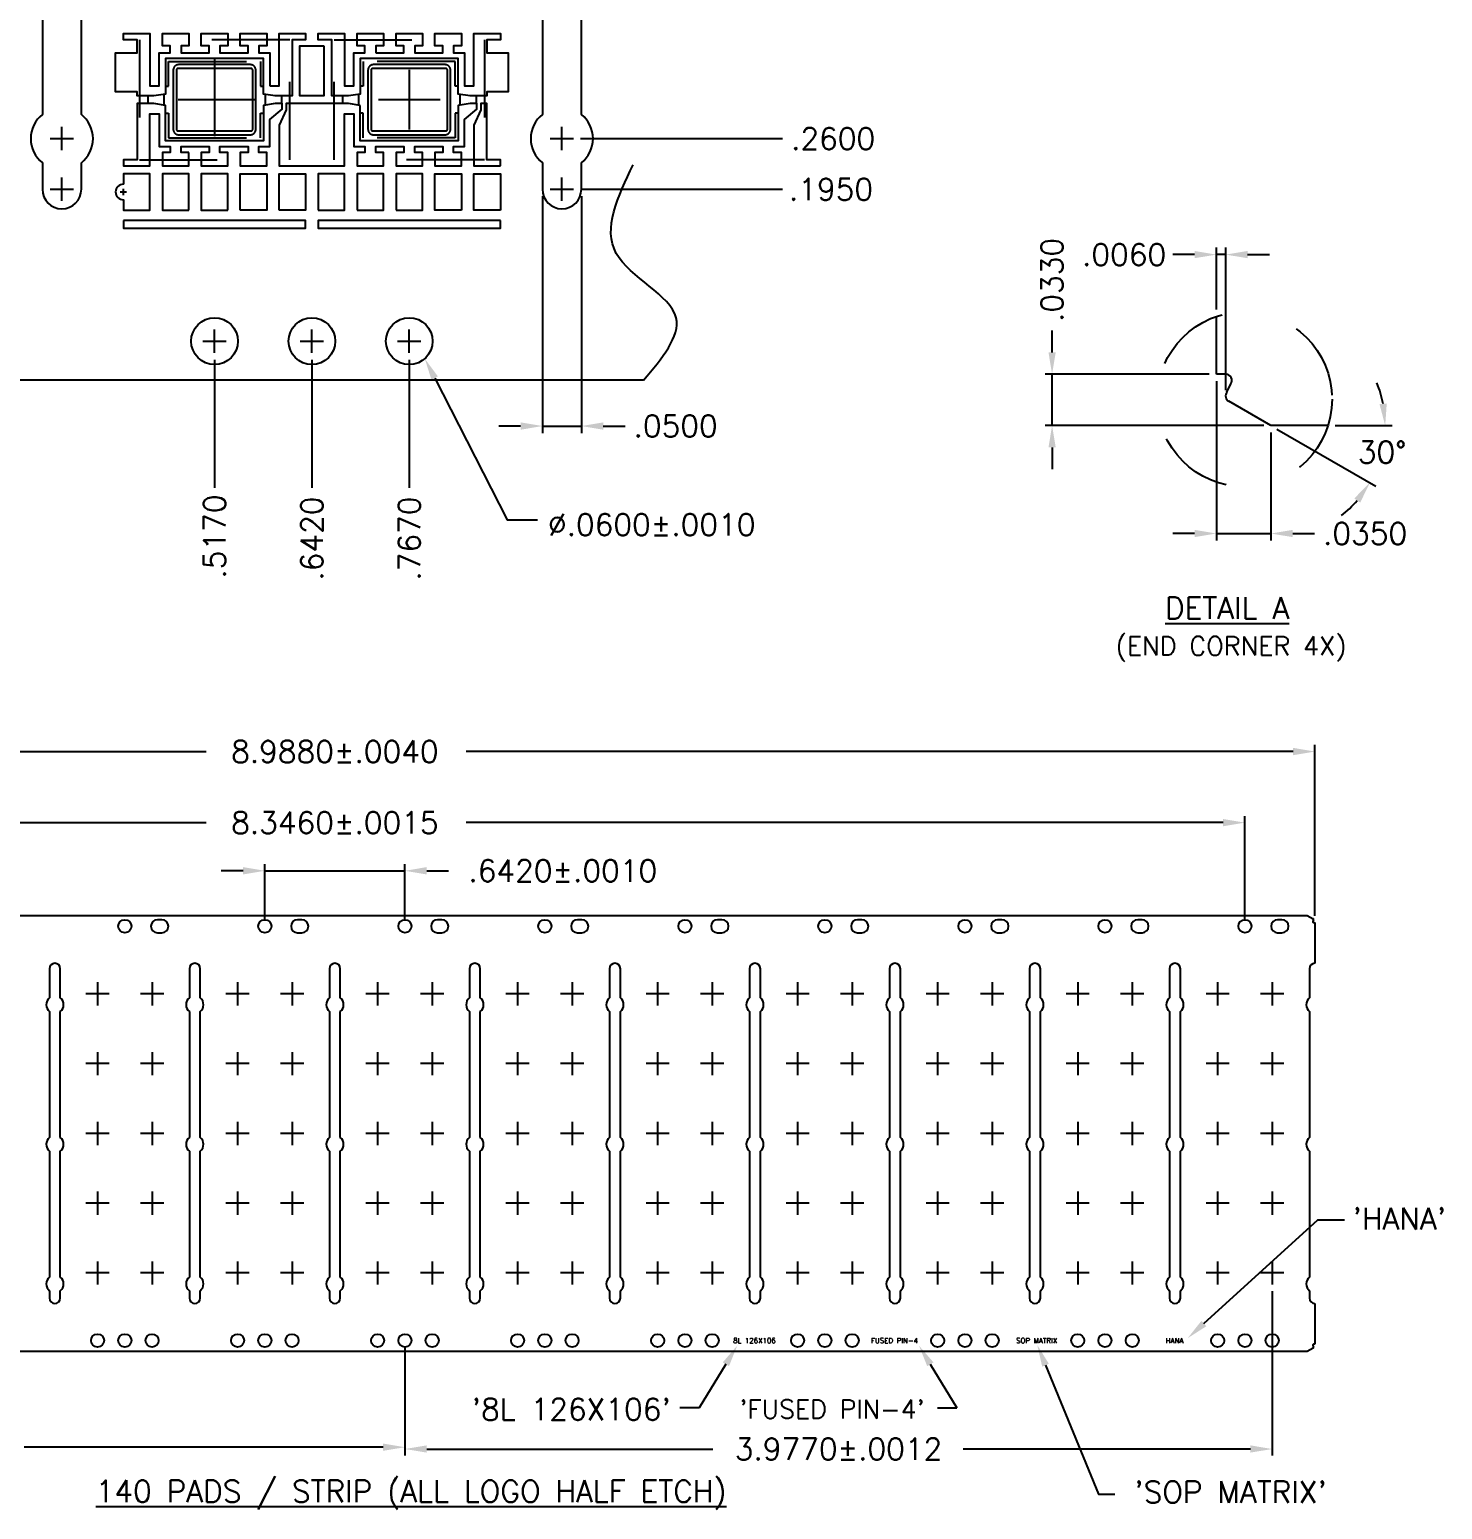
# Model space of a CAD drawing. Extents: x -157.88 to -154.88, y 84.23 to 87.97.
# Drawn here: x -156.696 to -154.882, y 84.234 to 86.134 of the extents above; entities that cross this region are included whole.
import ezdxf
from ezdxf.enums import TextEntityAlignment as Align

# ---------------------------------------------------------------- set-up
doc = ezdxf.new("R2010")
doc.units = 0
doc.header["$LTSCALE"] = 0.04
doc.header["$MEASUREMENT"] = 0
doc.linetypes.add('CENTER2', pattern=[1.125, 0.75, -0.125, 0.125, -0.125])
doc.linetypes.add('HIDDEN2', pattern=[0.1875, 0.125, -0.0625])
doc.layers.add('1', color=7, linetype='CONTINUOUS')
doc.layers.add('1D', color=4, linetype='CONTINUOUS')
doc.styles.add('ROMANS', font='romans', dxfattribs={"height": 2.5})
doc.styles.add('SIMPLEX', font='SIMPLEX.shx')

msp = doc.modelspace()

# ---------------------------------------------------------------- linework, layer by layer
at = {"layer": '1'}
for p, q in [((-155.1725, 85.6918), (-155.1725, 85.766)), ((-155.1604, 85.6918), (-155.1725, 85.6918)), ((-155.159, 85.6685), (-155.1541, 85.6793)), ((-155.1025, 85.6258), (-155.1566, 85.6571)), ((-155.0291, 85.6258), (-155.1025, 85.6258)), ((-157.5527, 84.997), (-155.0557, 84.997)), ((-156.5263, 84.9914), (-156.5319, 84.9914)), ((-156.3465, 84.9914), (-156.3521, 84.9914)), ((-156.1667, 84.9914), (-156.1723, 84.9914)), ((-155.987, 84.9914), (-155.9926, 84.9914)), ((-155.8072, 84.9914), (-155.8128, 84.9914)), ((-155.6275, 84.9914), (-155.6331, 84.9914)), ((-155.4477, 84.9914), (-155.4533, 84.9914)), ((-155.2679, 84.9914), (-155.2735, 84.9914)), ((-155.0882, 84.9914), (-155.0938, 84.9914)), ((-155.0557, 84.997), (-155.0481, 84.9927)), ((-155.0478, 84.9911), (-155.0485, 84.9895)), ((-155.0476, 84.9878), (-155.0459, 84.9878)), ((-155.0459, 84.9878), (-155.0459, 84.9354)), ((-156.5319, 84.9746), (-156.5263, 84.9746)), ((-156.3521, 84.9746), (-156.3465, 84.9746)), ((-156.1723, 84.9746), (-156.1667, 84.9746)), ((-155.9926, 84.9746), (-155.987, 84.9746)), ((-155.8128, 84.9746), (-155.8072, 84.9746)), ((-155.6331, 84.9746), (-155.6275, 84.9746)), ((-155.4533, 84.9746), (-155.4477, 84.9746)), ((-155.2735, 84.9746), (-155.2679, 84.9746)), ((-155.0938, 84.9746), (-155.0882, 84.9746)), ((-156.6707, 84.9284), (-156.6707, 84.891)), ((-156.6567, 84.9284), (-156.6567, 84.9284)), ((-156.6567, 84.891), (-156.6567, 84.9284)), ((-156.491, 84.9284), (-156.491, 84.891)), ((-156.477, 84.9284), (-156.477, 84.9284)), ((-156.477, 84.891), (-156.477, 84.9284)), ((-156.3112, 84.9284), (-156.3112, 84.891)), ((-156.2972, 84.9284), (-156.2972, 84.9284)), ((-156.2972, 84.891), (-156.2972, 84.9284)), ((-156.1315, 84.9284), (-156.1315, 84.891)), ((-156.1175, 84.9284), (-156.1175, 84.9284)), ((-156.1175, 84.891), (-156.1175, 84.9284)), ((-155.9517, 84.9284), (-155.9517, 84.891)), ((-155.9377, 84.9284), (-155.9377, 84.9284)), ((-155.9377, 84.891), (-155.9377, 84.9284)), ((-155.7719, 84.9284), (-155.7719, 84.891)), ((-155.7579, 84.9284), (-155.7579, 84.9284)), ((-155.7579, 84.891), (-155.7579, 84.9284)), ((-155.5922, 84.9284), (-155.5922, 84.891)), ((-155.5782, 84.9284), (-155.5782, 84.9284)), ((-155.5782, 84.891), (-155.5782, 84.9284)), ((-155.4124, 84.9284), (-155.4124, 84.891)), ((-155.3984, 84.9284), (-155.3984, 84.9284)), ((-155.3984, 84.891), (-155.3984, 84.9284)), ((-155.2327, 84.9284), (-155.2327, 84.891)), ((-155.2187, 84.9284), (-155.2187, 84.9284)), ((-155.2187, 84.891), (-155.2187, 84.9284)), ((-155.0529, 84.9284), (-155.0529, 84.9284)), ((-155.0529, 84.9284), (-155.0529, 84.891)), ((-156.6707, 84.8735), (-156.6707, 84.7118)), ((-156.6567, 84.7118), (-156.6567, 84.8735)), ((-156.491, 84.8735), (-156.491, 84.7118)), ((-156.477, 84.7118), (-156.477, 84.8735)), ((-156.3112, 84.8735), (-156.3112, 84.7118)), ((-156.2972, 84.7118), (-156.2972, 84.8735)), ((-156.1315, 84.8735), (-156.1315, 84.7118)), ((-156.1175, 84.7118), (-156.1175, 84.8735)), ((-155.9517, 84.8735), (-155.9517, 84.7118)), ((-155.9377, 84.7118), (-155.9377, 84.8735)), ((-155.7719, 84.8735), (-155.7719, 84.7118)), ((-155.7579, 84.7118), (-155.7579, 84.8735)), ((-155.5922, 84.8735), (-155.5922, 84.7118)), ((-155.5782, 84.7118), (-155.5782, 84.8735)), ((-155.4124, 84.8735), (-155.4124, 84.7118)), ((-155.3984, 84.7118), (-155.3984, 84.8735)), ((-155.2327, 84.8735), (-155.2327, 84.7118)), ((-155.2187, 84.7118), (-155.2187, 84.8735)), ((-155.0529, 84.8735), (-155.0529, 84.7118)), ((-156.6707, 84.6943), (-156.6707, 84.5326)), ((-156.6567, 84.5326), (-156.6567, 84.6943)), ((-156.491, 84.6943), (-156.491, 84.5326)), ((-156.477, 84.5326), (-156.477, 84.6943)), ((-156.3112, 84.6943), (-156.3112, 84.5326)), ((-156.2972, 84.5326), (-156.2972, 84.6943)), ((-156.1315, 84.6943), (-156.1315, 84.5326)), ((-156.1175, 84.5326), (-156.1175, 84.6943)), ((-155.9517, 84.6943), (-155.9517, 84.5326)), ((-155.9377, 84.5326), (-155.9377, 84.6943)), ((-155.7719, 84.6943), (-155.7719, 84.5326)), ((-155.7579, 84.5326), (-155.7579, 84.6943)), ((-155.5922, 84.6943), (-155.5922, 84.5326)), ((-155.5782, 84.5326), (-155.5782, 84.6943)), ((-155.4124, 84.6943), (-155.4124, 84.5326)), ((-155.3984, 84.5326), (-155.3984, 84.6943)), ((-155.2327, 84.6943), (-155.2327, 84.5326)), ((-155.2187, 84.5326), (-155.2187, 84.6943)), ((-155.0529, 84.6943), (-155.0529, 84.5326)), ((-156.6707, 84.5151), (-156.6707, 84.5056)), ((-156.6567, 84.5056), (-156.6567, 84.5151)), ((-156.491, 84.5151), (-156.491, 84.5056)), ((-156.477, 84.5056), (-156.477, 84.5151)), ((-156.3112, 84.5151), (-156.3112, 84.5056)), ((-156.2972, 84.5056), (-156.2972, 84.5151)), ((-156.1315, 84.5151), (-156.1315, 84.5056)), ((-156.1175, 84.5056), (-156.1175, 84.5151)), ((-155.9517, 84.5151), (-155.9517, 84.5056)), ((-155.9377, 84.5056), (-155.9377, 84.5151)), ((-155.7719, 84.5151), (-155.7719, 84.5056)), ((-155.7579, 84.5056), (-155.7579, 84.5151)), ((-155.5922, 84.5151), (-155.5922, 84.5056)), ((-155.5782, 84.5056), (-155.5782, 84.5151)), ((-155.4124, 84.5151), (-155.4124, 84.5056)), ((-155.3984, 84.5056), (-155.3984, 84.5151)), ((-155.2327, 84.5151), (-155.2327, 84.5056)), ((-155.2187, 84.5056), (-155.2187, 84.5151)), ((-155.0529, 84.5151), (-155.0529, 84.5056)), ((-155.0459, 84.4986), (-155.0459, 84.4463)), ((-155.0557, 84.437), (-157.5527, 84.437)), ((-155.0481, 84.4414), (-155.0557, 84.437)), ((-155.0485, 84.4445), (-155.0478, 84.443)), ((-155.0459, 84.4463), (-155.0476, 84.4463))]:
    msp.add_line(p, q, dxfattribs=at)
for points in [[(-156.6297, 87.4392, 0.999999), (-156.6797, 87.4392), (-156.6797, 87.3054, 0.480384), (-156.6797, 87.243), (-156.6797, 86.6654, 0.480384), (-156.6797, 86.603), (-156.6797, 86.0254, 0.480384), (-156.6797, 85.963), (-156.6797, 85.9292, 1), (-156.6297, 85.9292), (-156.6297, 85.963, 0.480384), (-156.6297, 86.0254), (-156.6297, 86.603, 0.480384), (-156.6297, 86.6654), (-156.6297, 87.243, 0.480384), (-156.6297, 87.3054), (-156.6297, 87.4392)], [(-155.9877, 87.4392, 0.999999), (-156.0377, 87.4392), (-156.0377, 87.3054, 0.480384), (-156.0377, 87.243), (-156.0377, 86.6654, 0.480384), (-156.0377, 86.603), (-156.0377, 86.0254, 0.480384), (-156.0377, 85.963), (-156.0377, 85.9292, 1), (-155.9877, 85.9292), (-155.9877, 85.963, 0.480384), (-155.9877, 86.0254), (-155.9877, 86.603, 0.480384), (-155.9877, 86.6654), (-155.9877, 87.243, 0.480384), (-155.9877, 87.3054), (-155.9877, 87.4392)], [(-155.9079, 85.6842), (-157.2617, 85.6842), (-157.2887, 85.6998, -0.445944), (-157.2899, 85.7055), (-157.2874, 85.7109, 0.613622), (-157.2906, 85.7172), (-157.2967, 85.7172), (-157.2967, 85.9042, 0.414214), (-157.2717, 85.9292), (-157.2717, 85.963, 0.480384), (-157.2717, 86.0254), (-157.2717, 86.603, 0.480384), (-157.2717, 86.6654), (-157.2717, 87.243, 0.480384), (-157.2717, 87.3054), (-157.2717, 87.4392)]]:
    msp.add_lwpolyline(points, format="xyb", dxfattribs=at)
for points in [[(-156.3877, 86.0622), (-156.3757, 86.0622), (-156.3757, 86.1292), (-156.3417, 86.1292), (-156.3417, 86.1212), (-156.3592, 86.1212), (-156.3592, 86.0492), (-156.3807, 86.0492), (-156.3957, 86.0515), (-156.3957, 86.0972), (-156.5217, 86.0972), (-156.5217, 86.0515), (-156.5367, 86.0492), (-156.5582, 86.0492), (-156.5582, 86.0542), (-156.5857, 86.0542), (-156.5857, 86.1042), (-156.5582, 86.1042), (-156.5582, 86.1212), (-156.5757, 86.1212), (-156.5757, 86.1292), (-156.5417, 86.1292), (-156.5417, 86.0622), (-156.5297, 86.0622), (-156.5297, 86.1042), (-156.5157, 86.1042), (-156.5157, 86.1132), (-156.5257, 86.1132), (-156.5257, 86.1292), (-156.4917, 86.1292), (-156.4917, 86.1132), (-156.5017, 86.1132), (-156.5017, 86.1042), (-156.4657, 86.1042), (-156.4657, 86.1132), (-156.4757, 86.1132), (-156.4757, 86.1292), (-156.4417, 86.1292), (-156.4417, 86.1132), (-156.4517, 86.1132), (-156.4517, 86.1042), (-156.4157, 86.1042), (-156.4157, 86.1132), (-156.4257, 86.1132), (-156.4257, 86.1292), (-156.3917, 86.1292), (-156.3917, 86.1132), (-156.4017, 86.1132), (-156.4017, 86.1042), (-156.3877, 86.1042)], [(-156.2517, 86.1042), (-156.2157, 86.1042), (-156.2157, 86.1132), (-156.2257, 86.1132), (-156.2257, 86.1292), (-156.1917, 86.1292), (-156.1917, 86.1132), (-156.2017, 86.1132), (-156.2017, 86.1042), (-156.1657, 86.1042), (-156.1657, 86.1132), (-156.1757, 86.1132), (-156.1757, 86.1292), (-156.1417, 86.1292), (-156.1417, 86.1132), (-156.1517, 86.1132), (-156.1517, 86.1042), (-156.1377, 86.1042), (-156.1377, 86.0622), (-156.1257, 86.0622), (-156.1257, 86.1292), (-156.0917, 86.1292), (-156.0917, 86.1212), (-156.1092, 86.1212), (-156.1092, 86.1042), (-156.0817, 86.1042), (-156.0817, 86.0542), (-156.1092, 86.0542), (-156.1092, 86.0492), (-156.1307, 86.0492), (-156.1457, 86.0515), (-156.1457, 86.0972), (-156.2717, 86.0972), (-156.2717, 86.0515), (-156.2867, 86.0492), (-156.3082, 86.0492), (-156.3082, 86.1212), (-156.3257, 86.1212), (-156.3257, 86.1292), (-156.2917, 86.1292), (-156.2917, 86.0622), (-156.2797, 86.0622), (-156.2797, 86.1042), (-156.2657, 86.1042), (-156.2657, 86.1132), (-156.2757, 86.1132), (-156.2757, 86.1292), (-156.2417, 86.1292), (-156.2417, 86.1132), (-156.2517, 86.1132)], [(-156.3182, 86.1132), (-156.3182, 86.0492), (-156.3492, 86.0492), (-156.3492, 86.1132)], [(-156.4917, 85.9762), (-156.5017, 85.9762), (-156.5017, 85.9842), (-156.4657, 85.9842), (-156.4657, 85.9762), (-156.4757, 85.9762), (-156.4757, 85.9592), (-156.4417, 85.9592), (-156.4417, 85.9762), (-156.4517, 85.9762), (-156.4517, 85.9842), (-156.4157, 85.9842), (-156.4157, 85.9762), (-156.4257, 85.9762), (-156.4257, 85.9592), (-156.3917, 85.9592), (-156.3917, 85.9762), (-156.4017, 85.9762), (-156.4017, 85.9842), (-156.3877, 85.9842), (-156.3877, 86.0189), (-156.3719, 86.0322), (-156.3719, 86.0392), (-156.3807, 86.0392), (-156.3957, 86.0369), (-156.3957, 85.9912), (-156.5217, 85.9912), (-156.5217, 86.0369), (-156.5367, 86.0392), (-156.5582, 86.0392), (-156.5582, 85.9672), (-156.5757, 85.9672), (-156.5757, 85.9592), (-156.5417, 85.9592), (-156.5417, 86.0262), (-156.5297, 86.0262), (-156.5297, 85.9842), (-156.5157, 85.9842), (-156.5157, 85.9762), (-156.5257, 85.9762), (-156.5257, 85.9592), (-156.4917, 85.9592)], [(-156.2717, 86.0369), (-156.2867, 86.0392), (-156.3669, 86.0392), (-156.3669, 86.0312), (-156.3757, 86.0116), (-156.3757, 85.9592), (-156.2917, 85.9592), (-156.2917, 86.0262), (-156.2797, 86.0262), (-156.2797, 85.9842), (-156.2657, 85.9842), (-156.2657, 85.9762), (-156.2757, 85.9762), (-156.2757, 85.9592), (-156.2417, 85.9592), (-156.2417, 85.9762), (-156.2517, 85.9762), (-156.2517, 85.9842), (-156.2157, 85.9842), (-156.2157, 85.9762), (-156.2257, 85.9762), (-156.2257, 85.9592), (-156.1917, 85.9592), (-156.1917, 85.9762), (-156.2017, 85.9762), (-156.2017, 85.9842), (-156.1657, 85.9842), (-156.1657, 85.9762), (-156.1757, 85.9762), (-156.1757, 85.9592), (-156.1417, 85.9592), (-156.1417, 85.9762), (-156.1517, 85.9762), (-156.1517, 85.9842), (-156.1377, 85.9842), (-156.1377, 86.0189), (-156.1219, 86.0322), (-156.1219, 86.0392), (-156.1307, 86.0392), (-156.1457, 86.0369), (-156.1457, 85.9912), (-156.2717, 85.9912)], [(-156.0917, 85.9592), (-156.0917, 85.9672), (-156.1092, 85.9672), (-156.1092, 86.0392), (-156.1169, 86.0392), (-156.1169, 86.0312), (-156.1257, 86.0116), (-156.1257, 85.9592)], [(-156.4917, 85.9022), (-156.4917, 85.9492), (-156.5257, 85.9492), (-156.5257, 85.9022)], [(-156.4417, 85.9022), (-156.4417, 85.9492), (-156.4757, 85.9492), (-156.4757, 85.9022)], [(-156.4257, 85.9022), (-156.4257, 85.9492), (-156.3917, 85.9492), (-156.3917, 85.9022)], [(-156.3757, 85.9022), (-156.3757, 85.9492), (-156.3417, 85.9492), (-156.3417, 85.9022)], [(-156.3257, 85.9022), (-156.2917, 85.9022), (-156.2917, 85.9492), (-156.3257, 85.9492)], [(-156.2757, 85.9022), (-156.2417, 85.9022), (-156.2417, 85.9492), (-156.2757, 85.9492)], [(-156.2257, 85.9022), (-156.1917, 85.9022), (-156.1917, 85.9492), (-156.2257, 85.9492)], [(-156.1417, 85.9022), (-156.1757, 85.9022), (-156.1757, 85.9492), (-156.1417, 85.9492)], [(-156.0917, 85.9022), (-156.1257, 85.9022), (-156.1257, 85.9492), (-156.0917, 85.9492)], [(-156.5757, 85.8892), (-156.5757, 85.8792), (-156.3417, 85.8792), (-156.3417, 85.8892)], [(-156.0917, 85.8892), (-156.3257, 85.8892), (-156.3257, 85.8792), (-156.0917, 85.8792)]]:
    msp.add_lwpolyline(points, close=True, dxfattribs=at)
msp.add_lwpolyline([(-156.5757, 85.9357, 1), (-156.5757, 85.9157), (-156.5757, 85.9022), (-156.5417, 85.9022), (-156.5417, 85.9492), (-156.5757, 85.9492)], format="xyb", close=True, dxfattribs=at)
for centre, radius in [((-156.4587, 85.7342), 0.03), ((-156.3337, 85.7342), 0.03), ((-156.2087, 85.7342), 0.03), ((-156.5739, 84.983), 0.0084), ((-156.3941, 84.983), 0.0084), ((-156.2143, 84.983), 0.0084), ((-156.0346, 84.983), 0.0084), ((-155.8548, 84.983), 0.0084), ((-155.6751, 84.983), 0.0084), ((-155.4953, 84.983), 0.0084), ((-155.3155, 84.983), 0.0084), ((-155.1358, 84.983), 0.0084), ((-156.6089, 84.451), 0.0084), ((-156.5739, 84.451), 0.0084), ((-156.5389, 84.451), 0.0084), ((-156.4291, 84.451), 0.0084), ((-156.3941, 84.451), 0.0084), ((-156.3591, 84.451), 0.0084), ((-156.2493, 84.451), 0.0084), ((-156.2143, 84.451), 0.0084), ((-156.1793, 84.451), 0.0084), ((-156.0696, 84.451), 0.0084), ((-156.0346, 84.451), 0.0084), ((-155.9996, 84.451), 0.0084), ((-155.8898, 84.451), 0.0084), ((-155.8548, 84.451), 0.0084), ((-155.8198, 84.451), 0.0084), ((-155.7101, 84.451), 0.0084), ((-155.6751, 84.451), 0.0084), ((-155.6401, 84.451), 0.0084), ((-155.5303, 84.451), 0.0084), ((-155.4953, 84.451), 0.0084), ((-155.4603, 84.451), 0.0084), ((-155.3505, 84.451), 0.0084), ((-155.3155, 84.451), 0.0084), ((-155.2805, 84.451), 0.0084), ((-155.1708, 84.451), 0.0084), ((-155.1358, 84.451), 0.0084), ((-155.1008, 84.451), 0.0084)]:
    msp.add_circle(centre, radius, dxfattribs=at)
for centre, radius, start, end in [((-155.1604, 85.684), 0.00787, 323.8633, 90), ((-155.1527, 85.6639), 0.00787, 143.8633, 240), ((-156.5319, 84.983), 0.0084, 90, 270), ((-156.5263, 84.983), 0.0084, 270, 90), ((-156.3521, 84.983), 0.0084, 90, 270), ((-156.3465, 84.983), 0.0084, 270, 90), ((-156.1723, 84.983), 0.0084, 90, 270), ((-156.1667, 84.983), 0.0084, 270, 90), ((-155.9926, 84.983), 0.0084, 90, 270), ((-155.987, 84.983), 0.0084, 270, 90), ((-155.8128, 84.983), 0.0084, 90, 270), ((-155.8072, 84.983), 0.0084, 270, 90), ((-155.6331, 84.983), 0.0084, 90, 270), ((-155.6275, 84.983), 0.0084, 270, 90), ((-155.4533, 84.983), 0.0084, 90, 270), ((-155.4477, 84.983), 0.0084, 270, 90), ((-155.2735, 84.983), 0.0084, 90, 270), ((-155.2679, 84.983), 0.0084, 270, 90), ((-155.0938, 84.983), 0.0084, 90, 270), ((-155.0882, 84.983), 0.0084, 270, 90), ((-155.0476, 84.9889), 0.0011, 143.8633, 270), ((-155.0487, 84.9917), 0.0011, 323.8633, 60), ((-156.6637, 84.9284), 0.007, 0.0001, 180), ((-156.484, 84.9284), 0.007, 0.0001, 180), ((-156.3042, 84.9284), 0.007, 0.0001, 180), ((-156.1245, 84.9284), 0.007, 0.0001, 180), ((-155.9447, 84.9284), 0.007, 0.0001, 180), ((-155.7649, 84.9284), 0.007, 0.0001, 180), ((-155.5852, 84.9284), 0.007, 0.0001, 180), ((-155.4054, 84.9284), 0.007, 0.0001, 180), ((-155.2257, 84.9284), 0.007, 0.0001, 180), ((-155.0459, 84.9284), 0.007, 90, 179.9999), ((-156.6637, 84.8822), 0.0112, 128.6822, 231.3178), ((-156.6637, 84.8822), 0.0112, 308.6822, 51.3178), ((-156.484, 84.8822), 0.0112, 128.6822, 231.3178), ((-156.484, 84.8822), 0.0112, 308.6822, 51.3178), ((-156.3042, 84.8822), 0.0112, 128.6822, 231.3178), ((-156.3042, 84.8822), 0.0112, 308.6822, 51.3178), ((-156.1245, 84.8822), 0.0112, 128.6822, 231.3178), ((-156.1245, 84.8822), 0.0112, 308.6822, 51.3178), ((-155.9447, 84.8822), 0.0112, 128.6822, 231.3178), ((-155.9447, 84.8822), 0.0112, 308.6822, 51.3178), ((-155.7649, 84.8822), 0.0112, 128.6822, 231.3178), ((-155.7649, 84.8822), 0.0112, 308.6822, 51.3178), ((-155.5852, 84.8822), 0.0112, 128.6822, 231.3178), ((-155.5852, 84.8822), 0.0112, 308.6822, 51.3178), ((-155.4054, 84.8822), 0.0112, 128.6822, 231.3178), ((-155.4054, 84.8822), 0.0112, 308.6822, 51.3178), ((-155.2257, 84.8822), 0.0112, 128.6822, 231.3178), ((-155.2257, 84.8822), 0.0112, 308.6822, 51.3178), ((-155.0459, 84.8822), 0.0112, 128.6822, 231.3178), ((-156.6637, 84.703), 0.0112, 128.6822, 231.3178), ((-156.6637, 84.703), 0.0112, 308.6822, 51.3178), ((-156.484, 84.703), 0.0112, 128.6822, 231.3178), ((-156.484, 84.703), 0.0112, 308.6822, 51.3178), ((-156.3042, 84.703), 0.0112, 128.6822, 231.3178), ((-156.3042, 84.703), 0.0112, 308.6822, 51.3178), ((-156.1245, 84.703), 0.0112, 128.6822, 231.3178), ((-156.1245, 84.703), 0.0112, 308.6822, 51.3178), ((-155.9447, 84.703), 0.0112, 128.6822, 231.3178), ((-155.9447, 84.703), 0.0112, 308.6822, 51.3178), ((-155.7649, 84.703), 0.0112, 128.6822, 231.3178), ((-155.7649, 84.703), 0.0112, 308.6822, 51.3178), ((-155.5852, 84.703), 0.0112, 128.6822, 231.3178), ((-155.5852, 84.703), 0.0112, 308.6822, 51.3178), ((-155.4054, 84.703), 0.0112, 128.6822, 231.3178), ((-155.4054, 84.703), 0.0112, 308.6822, 51.3178), ((-155.2257, 84.703), 0.0112, 128.6822, 231.3178), ((-155.2257, 84.703), 0.0112, 308.6822, 51.3178), ((-155.0459, 84.703), 0.0112, 128.6822, 231.3178), ((-156.6637, 84.5238), 0.0112, 128.6822, 231.3178), ((-156.6637, 84.5238), 0.0112, 308.6822, 51.3178), ((-156.484, 84.5238), 0.0112, 128.6822, 231.3178), ((-156.484, 84.5238), 0.0112, 308.6822, 51.3178), ((-156.3042, 84.5238), 0.0112, 128.6822, 231.3178), ((-156.3042, 84.5238), 0.0112, 308.6822, 51.3178), ((-156.1245, 84.5238), 0.0112, 128.6822, 231.3178), ((-156.1245, 84.5238), 0.0112, 308.6822, 51.3178), ((-155.9447, 84.5238), 0.0112, 128.6822, 231.3178), ((-155.9447, 84.5238), 0.0112, 308.6822, 51.3178), ((-155.7649, 84.5238), 0.0112, 128.6822, 231.3178), ((-155.7649, 84.5238), 0.0112, 308.6822, 51.3178), ((-155.5852, 84.5238), 0.0112, 128.6822, 231.3178), ((-155.5852, 84.5238), 0.0112, 308.6822, 51.3178), ((-155.4054, 84.5238), 0.0112, 128.6822, 231.3178), ((-155.4054, 84.5238), 0.0112, 308.6822, 51.3178), ((-155.2257, 84.5238), 0.0112, 128.6822, 231.3178), ((-155.2257, 84.5238), 0.0112, 308.6822, 51.3178), ((-155.0459, 84.5238), 0.0112, 128.6822, 231.3178), ((-156.6637, 84.5056), 0.007, 180, 360), ((-156.484, 84.5056), 0.007, 180, 360), ((-156.3042, 84.5056), 0.007, 180, 360), ((-156.1245, 84.5056), 0.007, 180, 360), ((-155.9447, 84.5056), 0.007, 180, 360), ((-155.7649, 84.5056), 0.007, 180, 360), ((-155.5852, 84.5056), 0.007, 180, 360), ((-155.4054, 84.5056), 0.007, 180, 360), ((-155.2257, 84.5056), 0.007, 180, 360), ((-155.0459, 84.5056), 0.007, 180, 270), ((-155.0476, 84.4452), 0.0011, 90, 216.1367), ((-155.0487, 84.4424), 0.0011, 300, 36.1367)]:
    msp.add_arc(centre, radius, start, end, dxfattribs=at)
at = {"layer": '1D', "linetype": 'CENTER2'}
for p, q in [((-156.4587, 86.0974), (-156.4587, 85.991)), ((-156.2087, 86.0825), (-156.2087, 86.0059)), ((-156.4054, 86.0442), (-156.5119, 86.0442)), ((-156.1691, 86.0442), (-156.2482, 86.0442)), ((-156.6089, 84.9111), (-156.6089, 84.8813)), ((-156.5389, 84.9111), (-156.5389, 84.8813)), ((-156.4291, 84.9111), (-156.4291, 84.8813)), ((-156.3591, 84.9111), (-156.3591, 84.8813)), ((-156.2493, 84.9111), (-156.2493, 84.8813)), ((-156.1793, 84.9111), (-156.1793, 84.8813)), ((-156.0696, 84.9111), (-156.0696, 84.8813)), ((-155.9996, 84.9111), (-155.9996, 84.8813)), ((-155.8898, 84.9111), (-155.8898, 84.8813)), ((-155.8198, 84.9111), (-155.8198, 84.8813)), ((-155.7101, 84.9111), (-155.7101, 84.8813)), ((-155.6401, 84.9111), (-155.6401, 84.8813)), ((-155.5303, 84.9111), (-155.5303, 84.8813)), ((-155.4603, 84.9111), (-155.4603, 84.8813)), ((-155.3505, 84.9111), (-155.3505, 84.8813)), ((-155.2805, 84.9111), (-155.2805, 84.8813)), ((-155.1708, 84.9111), (-155.1708, 84.8813)), ((-155.1008, 84.9111), (-155.1008, 84.8813)), ((-156.594, 84.8962), (-156.6238, 84.8962)), ((-156.524, 84.8962), (-156.5538, 84.8962)), ((-156.4142, 84.8962), (-156.444, 84.8962)), ((-156.3442, 84.8962), (-156.374, 84.8962)), ((-156.2344, 84.8962), (-156.2643, 84.8962)), ((-156.1644, 84.8962), (-156.1943, 84.8962)), ((-156.0547, 84.8962), (-156.0845, 84.8962)), ((-155.9847, 84.8962), (-156.0145, 84.8962)), ((-155.8749, 84.8962), (-155.9047, 84.8962)), ((-155.8049, 84.8962), (-155.8347, 84.8962)), ((-155.6952, 84.8962), (-155.725, 84.8962)), ((-155.6252, 84.8962), (-155.655, 84.8962)), ((-155.5154, 84.8962), (-155.5452, 84.8962)), ((-155.4454, 84.8962), (-155.4752, 84.8962)), ((-155.3356, 84.8962), (-155.3655, 84.8962)), ((-155.2656, 84.8962), (-155.2955, 84.8962)), ((-155.1559, 84.8962), (-155.1857, 84.8962)), ((-155.0859, 84.8962), (-155.1157, 84.8962)), ((-156.6089, 84.8215), (-156.6089, 84.7917)), ((-156.5389, 84.8215), (-156.5389, 84.7917)), ((-156.4291, 84.8215), (-156.4291, 84.7917)), ((-156.3591, 84.8215), (-156.3591, 84.7917)), ((-156.2493, 84.8215), (-156.2493, 84.7917)), ((-156.1793, 84.8215), (-156.1793, 84.7917)), ((-156.0696, 84.8215), (-156.0696, 84.7917)), ((-155.9996, 84.8215), (-155.9996, 84.7917)), ((-155.8898, 84.8215), (-155.8898, 84.7917)), ((-155.8198, 84.8215), (-155.8198, 84.7917)), ((-155.7101, 84.8215), (-155.7101, 84.7917)), ((-155.6401, 84.8215), (-155.6401, 84.7917)), ((-155.5303, 84.8215), (-155.5303, 84.7917)), ((-155.4603, 84.8215), (-155.4603, 84.7917)), ((-155.3505, 84.8215), (-155.3505, 84.7917)), ((-155.2805, 84.8215), (-155.2805, 84.7917)), ((-155.1708, 84.8215), (-155.1708, 84.7917)), ((-155.1008, 84.8215), (-155.1008, 84.7917)), ((-156.594, 84.8066), (-156.6238, 84.8066)), ((-156.524, 84.8066), (-156.5538, 84.8066)), ((-156.4142, 84.8066), (-156.444, 84.8066)), ((-156.3442, 84.8066), (-156.374, 84.8066)), ((-156.2344, 84.8066), (-156.2643, 84.8066)), ((-156.1644, 84.8066), (-156.1943, 84.8066)), ((-156.0547, 84.8066), (-156.0845, 84.8066)), ((-155.9847, 84.8066), (-156.0145, 84.8066)), ((-155.8749, 84.8066), (-155.9047, 84.8066)), ((-155.8049, 84.8066), (-155.8347, 84.8066)), ((-155.6952, 84.8066), (-155.725, 84.8066)), ((-155.6252, 84.8066), (-155.655, 84.8066)), ((-155.5154, 84.8066), (-155.5452, 84.8066)), ((-155.4454, 84.8066), (-155.4752, 84.8066)), ((-155.3356, 84.8066), (-155.3655, 84.8066)), ((-155.2656, 84.8066), (-155.2955, 84.8066)), ((-155.1559, 84.8066), (-155.1857, 84.8066)), ((-155.0859, 84.8066), (-155.1157, 84.8066)), ((-156.6089, 84.7319), (-156.6089, 84.7021)), ((-156.5389, 84.7319), (-156.5389, 84.7021)), ((-156.4291, 84.7319), (-156.4291, 84.7021)), ((-156.3591, 84.7319), (-156.3591, 84.7021)), ((-156.2493, 84.7319), (-156.2493, 84.7021)), ((-156.1793, 84.7319), (-156.1793, 84.7021)), ((-156.0696, 84.7319), (-156.0696, 84.7021)), ((-155.9996, 84.7319), (-155.9996, 84.7021)), ((-155.8898, 84.7319), (-155.8898, 84.7021)), ((-155.8198, 84.7319), (-155.8198, 84.7021)), ((-155.7101, 84.7319), (-155.7101, 84.7021)), ((-155.6401, 84.7319), (-155.6401, 84.7021)), ((-155.5303, 84.7319), (-155.5303, 84.7021)), ((-155.4603, 84.7319), (-155.4603, 84.7021)), ((-155.3505, 84.7319), (-155.3505, 84.7021)), ((-155.2805, 84.7319), (-155.2805, 84.7021)), ((-155.1708, 84.7319), (-155.1708, 84.7021)), ((-155.1008, 84.7319), (-155.1008, 84.7021)), ((-156.594, 84.717), (-156.6238, 84.717)), ((-156.524, 84.717), (-156.5538, 84.717)), ((-156.4142, 84.717), (-156.444, 84.717)), ((-156.3442, 84.717), (-156.374, 84.717)), ((-156.2344, 84.717), (-156.2643, 84.717)), ((-156.1644, 84.717), (-156.1943, 84.717)), ((-156.0547, 84.717), (-156.0845, 84.717)), ((-155.9847, 84.717), (-156.0145, 84.717)), ((-155.8749, 84.717), (-155.9047, 84.717)), ((-155.8049, 84.717), (-155.8347, 84.717)), ((-155.6952, 84.717), (-155.725, 84.717)), ((-155.6252, 84.717), (-155.655, 84.717)), ((-155.5154, 84.717), (-155.5452, 84.717)), ((-155.4454, 84.717), (-155.4752, 84.717)), ((-155.3356, 84.717), (-155.3655, 84.717)), ((-155.2656, 84.717), (-155.2955, 84.717)), ((-155.1559, 84.717), (-155.1857, 84.717)), ((-155.0859, 84.717), (-155.1157, 84.717)), ((-156.6089, 84.6423), (-156.6089, 84.6125)), ((-156.5389, 84.6423), (-156.5389, 84.6125)), ((-156.4291, 84.6423), (-156.4291, 84.6125)), ((-156.3591, 84.6423), (-156.3591, 84.6125)), ((-156.2493, 84.6423), (-156.2493, 84.6125)), ((-156.1793, 84.6423), (-156.1793, 84.6125)), ((-156.0696, 84.6423), (-156.0696, 84.6125)), ((-155.9996, 84.6423), (-155.9996, 84.6125)), ((-155.8898, 84.6423), (-155.8898, 84.6125)), ((-155.8198, 84.6423), (-155.8198, 84.6125)), ((-155.7101, 84.6423), (-155.7101, 84.6125)), ((-155.6401, 84.6423), (-155.6401, 84.6125)), ((-155.5303, 84.6423), (-155.5303, 84.6125)), ((-155.4603, 84.6423), (-155.4603, 84.6125)), ((-155.3505, 84.6423), (-155.3505, 84.6125)), ((-155.2805, 84.6423), (-155.2805, 84.6125)), ((-155.1708, 84.6423), (-155.1708, 84.6125)), ((-155.1008, 84.6423), (-155.1008, 84.6125)), ((-156.594, 84.6274), (-156.6238, 84.6274)), ((-156.524, 84.6274), (-156.5538, 84.6274)), ((-156.4142, 84.6274), (-156.444, 84.6274)), ((-156.3442, 84.6274), (-156.374, 84.6274)), ((-156.2344, 84.6274), (-156.2643, 84.6274)), ((-156.1644, 84.6274), (-156.1943, 84.6274)), ((-156.0547, 84.6274), (-156.0845, 84.6274)), ((-155.9847, 84.6274), (-156.0145, 84.6274)), ((-155.8749, 84.6274), (-155.9047, 84.6274)), ((-155.8049, 84.6274), (-155.8347, 84.6274)), ((-155.6952, 84.6274), (-155.725, 84.6274)), ((-155.6252, 84.6274), (-155.655, 84.6274)), ((-155.5154, 84.6274), (-155.5452, 84.6274)), ((-155.4454, 84.6274), (-155.4752, 84.6274)), ((-155.3356, 84.6274), (-155.3655, 84.6274)), ((-155.2656, 84.6274), (-155.2955, 84.6274)), ((-155.1559, 84.6274), (-155.1857, 84.6274)), ((-155.0859, 84.6274), (-155.1157, 84.6274)), ((-156.6089, 84.5527), (-156.6089, 84.5229)), ((-156.5389, 84.5527), (-156.5389, 84.5229)), ((-156.4291, 84.5527), (-156.4291, 84.5229)), ((-156.3591, 84.5527), (-156.3591, 84.5229)), ((-156.2493, 84.5527), (-156.2493, 84.5229)), ((-156.1793, 84.5527), (-156.1793, 84.5229)), ((-156.0696, 84.5527), (-156.0696, 84.5229)), ((-155.9996, 84.5527), (-155.9996, 84.5229)), ((-155.8898, 84.5527), (-155.8898, 84.5229)), ((-155.8198, 84.5527), (-155.8198, 84.5229)), ((-155.7101, 84.5527), (-155.7101, 84.5229)), ((-155.6401, 84.5527), (-155.6401, 84.5229)), ((-155.5303, 84.5527), (-155.5303, 84.5229)), ((-155.4603, 84.5527), (-155.4603, 84.5229)), ((-155.3505, 84.5527), (-155.3505, 84.5229)), ((-155.2805, 84.5527), (-155.2805, 84.5229)), ((-155.1708, 84.5527), (-155.1708, 84.5229)), ((-155.1008, 84.5527), (-155.1008, 84.5229)), ((-156.594, 84.5378), (-156.6238, 84.5378)), ((-156.524, 84.5378), (-156.5538, 84.5378)), ((-156.4142, 84.5378), (-156.444, 84.5378)), ((-156.3442, 84.5378), (-156.374, 84.5378)), ((-156.2344, 84.5378), (-156.2643, 84.5378)), ((-156.1644, 84.5378), (-156.1943, 84.5378)), ((-156.0547, 84.5378), (-156.0845, 84.5378)), ((-155.9847, 84.5378), (-156.0145, 84.5378)), ((-155.8749, 84.5378), (-155.9047, 84.5378)), ((-155.8049, 84.5378), (-155.8347, 84.5378)), ((-155.6952, 84.5378), (-155.725, 84.5378)), ((-155.6252, 84.5378), (-155.655, 84.5378)), ((-155.5154, 84.5378), (-155.5452, 84.5378)), ((-155.4454, 84.5378), (-155.4752, 84.5378)), ((-155.3356, 84.5378), (-155.3655, 84.5378)), ((-155.2656, 84.5378), (-155.2955, 84.5378)), ((-155.1559, 84.5378), (-155.1857, 84.5378)), ((-155.0859, 84.5378), (-155.1157, 84.5378))]:
    msp.add_line(p, q, dxfattribs=at)
at = {"layer": '1D'}
for p, q in [((-156.5444, 86.0492), (-156.5444, 86.0392)), ((-156.5237, 86.0512), (-156.5237, 86.0372)), ((-156.3937, 86.0512), (-156.3937, 86.0372)), ((-156.3729, 86.0492), (-156.3729, 86.0392)), ((-156.2944, 86.0492), (-156.2944, 86.0392)), ((-156.2737, 86.0512), (-156.2737, 86.0372)), ((-156.1437, 86.0512), (-156.1437, 86.0372)), ((-156.1229, 86.0492), (-156.1229, 86.0392)), ((-156.6697, 85.9942), (-156.6397, 85.9942)), ((-156.6547, 85.9792), (-156.6547, 86.0092)), ((-156.0277, 85.9942), (-155.9977, 85.9942)), ((-156.0127, 85.9792), (-156.0127, 86.0092)), ((-155.9887, 85.9942), (-155.7295, 85.9942)), ((-156.6547, 85.9142), (-156.6547, 85.9442)), ((-156.0127, 85.9142), (-156.0127, 85.9442)), ((-156.6697, 85.9292), (-156.6397, 85.9292)), ((-156.5797, 85.9257), (-156.5717, 85.9257)), ((-156.5757, 85.9217), (-156.5757, 85.9297)), ((-156.0377, 85.9202), (-156.0377, 85.6162)), ((-156.0277, 85.9292), (-155.9977, 85.9292)), ((-155.9887, 85.9292), (-155.7295, 85.9292)), ((-155.9877, 85.9202), (-155.9877, 85.6162)), ((-155.2005, 85.8453), (-155.2285, 85.8453)), ((-155.1725, 85.775), (-155.1725, 85.8543)), ((-155.1604, 85.8453), (-155.1725, 85.8453)), ((-155.1604, 85.6712), (-155.1604, 85.8543)), ((-155.1324, 85.8453), (-155.1044, 85.8453)), ((-156.4587, 85.7192), (-156.4587, 85.7492)), ((-156.3337, 85.7192), (-156.3337, 85.7492)), ((-156.2087, 85.7192), (-156.2087, 85.7492)), ((-155.3834, 85.7198), (-155.3834, 85.7478)), ((-156.4737, 85.7342), (-156.4437, 85.7342)), ((-156.3487, 85.7342), (-156.3187, 85.7342)), ((-156.2237, 85.7342), (-156.1937, 85.7342)), ((-156.4587, 85.7102), (-156.4587, 85.5457)), ((-156.3337, 85.7102), (-156.3337, 85.5457)), ((-156.2087, 85.7102), (-156.2087, 85.5457)), ((-155.1815, 85.6918), (-155.3924, 85.6918)), ((-155.3834, 85.6258), (-155.3834, 85.6918)), ((-155.1725, 85.6828), (-155.1725, 85.4782)), ((-156.0657, 85.6252), (-156.0937, 85.6252)), ((-156.0377, 85.6252), (-155.9877, 85.6252)), ((-155.9597, 85.6252), (-155.9317, 85.6252)), ((-155.1115, 85.6258), (-155.3924, 85.6258)), ((-155.1025, 85.6168), (-155.1025, 85.4782)), ((-155.0948, 85.6213), (-154.9676, 85.5479)), ((-155.0201, 85.6258), (-154.9467, 85.6258)), ((-155.3834, 85.5978), (-155.3834, 85.5698)), ((-155.2005, 85.4872), (-155.2285, 85.4872)), ((-155.1725, 85.4872), (-155.1025, 85.4872)), ((-155.0745, 85.4872), (-155.0465, 85.4872)), ((-155.0459, 84.9962), (-155.0459, 85.2157)), ((-157.5345, 85.2073), (-156.4693, 85.2073)), ((-155.0739, 85.2073), (-156.1355, 85.2073)), ((-155.1358, 84.9914), (-155.1358, 85.1244)), ((-157.4447, 85.116), (-156.4693, 85.116)), ((-155.1638, 85.116), (-156.1355, 85.116)), ((-156.3941, 84.9914), (-156.3941, 85.0626)), ((-156.2143, 84.9914), (-156.2143, 85.0626)), ((-156.4221, 85.0542), (-156.4501, 85.0542)), ((-156.3941, 85.0542), (-156.2143, 85.0542)), ((-156.1863, 85.0542), (-156.1583, 85.0542)), ((-155.1008, 84.5145), (-155.1008, 84.3034)), ((-156.2143, 84.4426), (-156.2143, 84.3057)), ((-156.2143, 84.4426), (-156.2143, 84.3034)), ((-155.5397, 84.4206), (-155.5056, 84.3646)), ((-155.5303, 84.3646), (-155.5056, 84.3646)), ((-156.2423, 84.3141), (-156.7031, 84.3141)), ((-156.1863, 84.3118), (-155.819, 84.3118)), ((-155.1288, 84.3118), (-155.4974, 84.3118))]:
    msp.add_line(p, q, dxfattribs=at)
at = {"layer": '1D', "color": 2, "linetype": 'CENTER2'}
for points in [[(-156.3622, 86.1212), (-156.5552, 86.1212), (-156.5552, 85.9672), (-156.3622, 85.9672)], [(-156.3052, 86.1212), (-156.1122, 86.1212), (-156.1122, 85.9672), (-156.3052, 85.9672)]]:
    msp.add_lwpolyline(points, close=True, dxfattribs=at)
at = {"layer": '1D', "linetype": 'HIDDEN2'}
for points in [[(-156.5217, 86.0615), (-156.5177, 86.0615), (-156.5177, 86.0932), (-156.3997, 86.0932), (-156.3997, 86.0615), (-156.3957, 86.0615)], [(-156.1457, 86.0615), (-156.1497, 86.0615), (-156.1497, 86.0932), (-156.2677, 86.0932), (-156.2677, 86.0615), (-156.2717, 86.0615)], [(-156.5217, 86.0269), (-156.5177, 86.0269), (-156.5177, 85.9952), (-156.3997, 85.9952), (-156.3997, 86.0269), (-156.3957, 86.0269)], [(-156.1457, 86.0269), (-156.1497, 86.0269), (-156.1497, 85.9952), (-156.2677, 85.9952), (-156.2677, 86.0269), (-156.2717, 86.0269)]]:
    msp.add_lwpolyline(points, dxfattribs=at)
for points in [[(-156.5117, 86.0062, 0.414214), (-156.5047, 85.9992), (-156.4127, 85.9992, 0.414214), (-156.4057, 86.0062), (-156.4057, 86.0822, 0.414214), (-156.4127, 86.0892), (-156.5047, 86.0892, 0.414214), (-156.5117, 86.0822)], [(-156.2617, 86.0062, 0.414214), (-156.2547, 85.9992), (-156.1627, 85.9992, 0.414214), (-156.1557, 86.0062), (-156.1557, 86.0822, 0.414214), (-156.1627, 86.0892), (-156.2547, 86.0892, 0.414214), (-156.2617, 86.0822)], [(-156.5057, 86.0842, 0.414214), (-156.5077, 86.0822), (-156.5077, 86.0062, 0.414214), (-156.5057, 86.0042), (-156.4117, 86.0042, 0.414214), (-156.4097, 86.0062), (-156.4097, 86.0822, 0.414214), (-156.4117, 86.0842)], [(-156.2557, 86.0842, 0.414214), (-156.2577, 86.0822), (-156.2577, 86.0062, 0.414214), (-156.2557, 86.0042), (-156.1617, 86.0042, 0.414214), (-156.1597, 86.0062), (-156.1597, 86.0822, 0.414214), (-156.1617, 86.0842)]]:
    msp.add_lwpolyline(points, format="xyb", close=True, dxfattribs=at)
at = {"layer": '1D'}
for points in [[(-156.176, 85.6868), (-156.0828, 85.5046), (-156.0441, 85.5046)], [(-155.1886, 84.4729), (-155.0421, 84.6059), (-155.0079, 84.6059)], [(-155.8022, 84.4206), (-155.8363, 84.3646), (-155.8611, 84.3646)], [(-155.3918, 84.4194), (-155.3238, 84.2538), (-155.3027, 84.2538)]]:
    msp.add_lwpolyline(points, dxfattribs=at)
at = {"layer": '1D', "linetype": 'CENTER2'}
msp.add_circle((-155.1363, 85.6596), 0.1123, dxfattribs=at)
at = {"layer": '1D'}
for start, end in [(10.942, 21.8841), (308.1159, 319.058)]:
    msp.add_arc((-155.1025, 85.6258), 0.1468, start, end, dxfattribs=at)
msp.add_open_spline([(-155.9079, 85.6842), (-155.8842, 85.7123), (-155.8308, 85.7757), (-155.9797, 85.8387), (-155.9409, 85.9197), (-155.9213, 85.9607)], degree=3, knots=[0, 0, 0, 0, 0.0900672, 0.2032252, 0.3189917, 0.3189917, 0.3189917, 0.3189917], dxfattribs=at)
for points in [[(-155.2005, 85.85), (-155.2005, 85.8407), (-155.1725, 85.8453)], [(-155.1324, 85.85), (-155.1324, 85.8407), (-155.1604, 85.8453)], [(-156.1802, 85.6847), (-156.1888, 85.7117), (-156.1719, 85.6889)], [(-155.388, 85.7198), (-155.3787, 85.7198), (-155.3834, 85.6918)], [(-154.9537, 85.6542), (-154.963, 85.6533), (-154.9557, 85.6258)], [(-156.0657, 85.6299), (-156.0657, 85.6205), (-156.0377, 85.6252)], [(-155.9597, 85.6299), (-155.9597, 85.6205), (-155.9877, 85.6252)], [(-155.388, 85.5978), (-155.3787, 85.5978), (-155.3834, 85.6258)], [(-154.9954, 85.5323), (-154.9878, 85.5269), (-154.9754, 85.5524)], [(-155.2005, 85.4919), (-155.2005, 85.4826), (-155.1725, 85.4872)], [(-155.0745, 85.4919), (-155.0745, 85.4826), (-155.1025, 85.4872)], [(-155.0739, 85.212), (-155.0739, 85.2026), (-155.0459, 85.2073)], [(-155.1638, 85.1207), (-155.1638, 85.1114), (-155.1358, 85.116)], [(-156.4221, 85.0589), (-156.4221, 85.0495), (-156.3941, 85.0542)], [(-156.1863, 85.0589), (-156.1863, 85.0495), (-156.2143, 85.0542)], [(-155.1854, 84.4694), (-155.2093, 84.4541), (-155.1917, 84.4763)], [(-155.8062, 84.4231), (-155.7876, 84.4445), (-155.7982, 84.4182)], [(-155.5357, 84.4231), (-155.5543, 84.4445), (-155.5437, 84.4182)], [(-155.3961, 84.4176), (-155.4024, 84.4453), (-155.3875, 84.4212)], [(-156.2423, 84.3188), (-156.2423, 84.3095), (-156.2143, 84.3141)], [(-156.1863, 84.3165), (-156.1863, 84.3072), (-156.2143, 84.3118)], [(-155.1288, 84.3165), (-155.1288, 84.3072), (-155.1008, 84.3118)]]:
    msp.add_solid(points, dxfattribs=at)

# ---------------------------------------------------------------- texts
for s, style, p in [('%%c.0600%%p.0010', 'SIMPLEX', (-156.0306, 85.4846)), ('%%U140 PADS / STRIP (ALL LOGO HALF ETCH)', 'ROMANS', (-156.6113, 84.2436))]:
    msp.add_text(s, height=0.028, dxfattribs=dict(at, style=style)).set_placement(p)
at = {"layer": '1D', "style": 'SIMPLEX'}
for s, height, p in [('8L 126X106', 0.00661, (-155.7655, 84.451)), ('FUSED PIN-4', 0.006614, (-155.5857, 84.451)), ('SOP MATRIX', 0.00661, (-155.4032, 84.451)), ('HANA', 0.00661, (-155.2262, 84.451))]:
    msp.add_text(s, height=height, dxfattribs=at).set_placement(p, align=Align.MIDDLE)
at = {"layer": '1D', "attachment_point": 5, "style": 'SIMPLEX'}
for s, insert, char_height in [('\\A1;.2600', (-155.6645, 85.9942), 0.028), ('\\A1;.1950', (-155.6672, 85.9292), 0.028), ('.0060', (-155.2909, 85.8453), 0.028), ('\\A1;.0500', (-155.8667, 85.6252), 0.028), ('\\A1;30°', (-154.9597, 85.5917), 0.028), ('.0350', (-154.9815, 85.4872), 0.028), ('{\\LDETAIL A}', (-155.1586, 85.3915), 0.028), ('(END CORNER 4X)', (-155.1537, 85.3389), 0.024), ('8.9880±.0040', (-156.3042, 85.2073), 0.028), ('8.3460±.0015', (-156.3042, 85.116), 0.028), ('.6420±.0010', (-156.0116, 85.0542), 0.028), ("'HANA'", (-154.9375, 84.6075), 0.028), ("'8L 126X106'", (-156.0007, 84.3627), 0.028), ("'FUSED PIN-4'", (-155.666, 84.363), 0.0238), ('3.9770±.0012', (-155.6576, 84.3118), 0.028), ("'SOP MATRIX'", (-155.1542, 84.2566), 0.028)]:
    msp.add_mtext(s, dxfattribs=dict(at, insert=insert, char_height=char_height))
at = {"layer": '1D', "char_height": 0.028, "attachment_point": 5, "rotation": 90, "style": 'SIMPLEX'}
for s, insert in [('.0330', (-155.3834, 85.8128)), ('\\A1;.5170', (-156.4587, 85.4833)), ('\\A1;.6420', (-156.3337, 85.4807)), ('\\A1;.7670', (-156.2087, 85.4807))]:
    msp.add_mtext(s, dxfattribs=dict(at, insert=insert))

doc.saveas('drawing.dxf')
